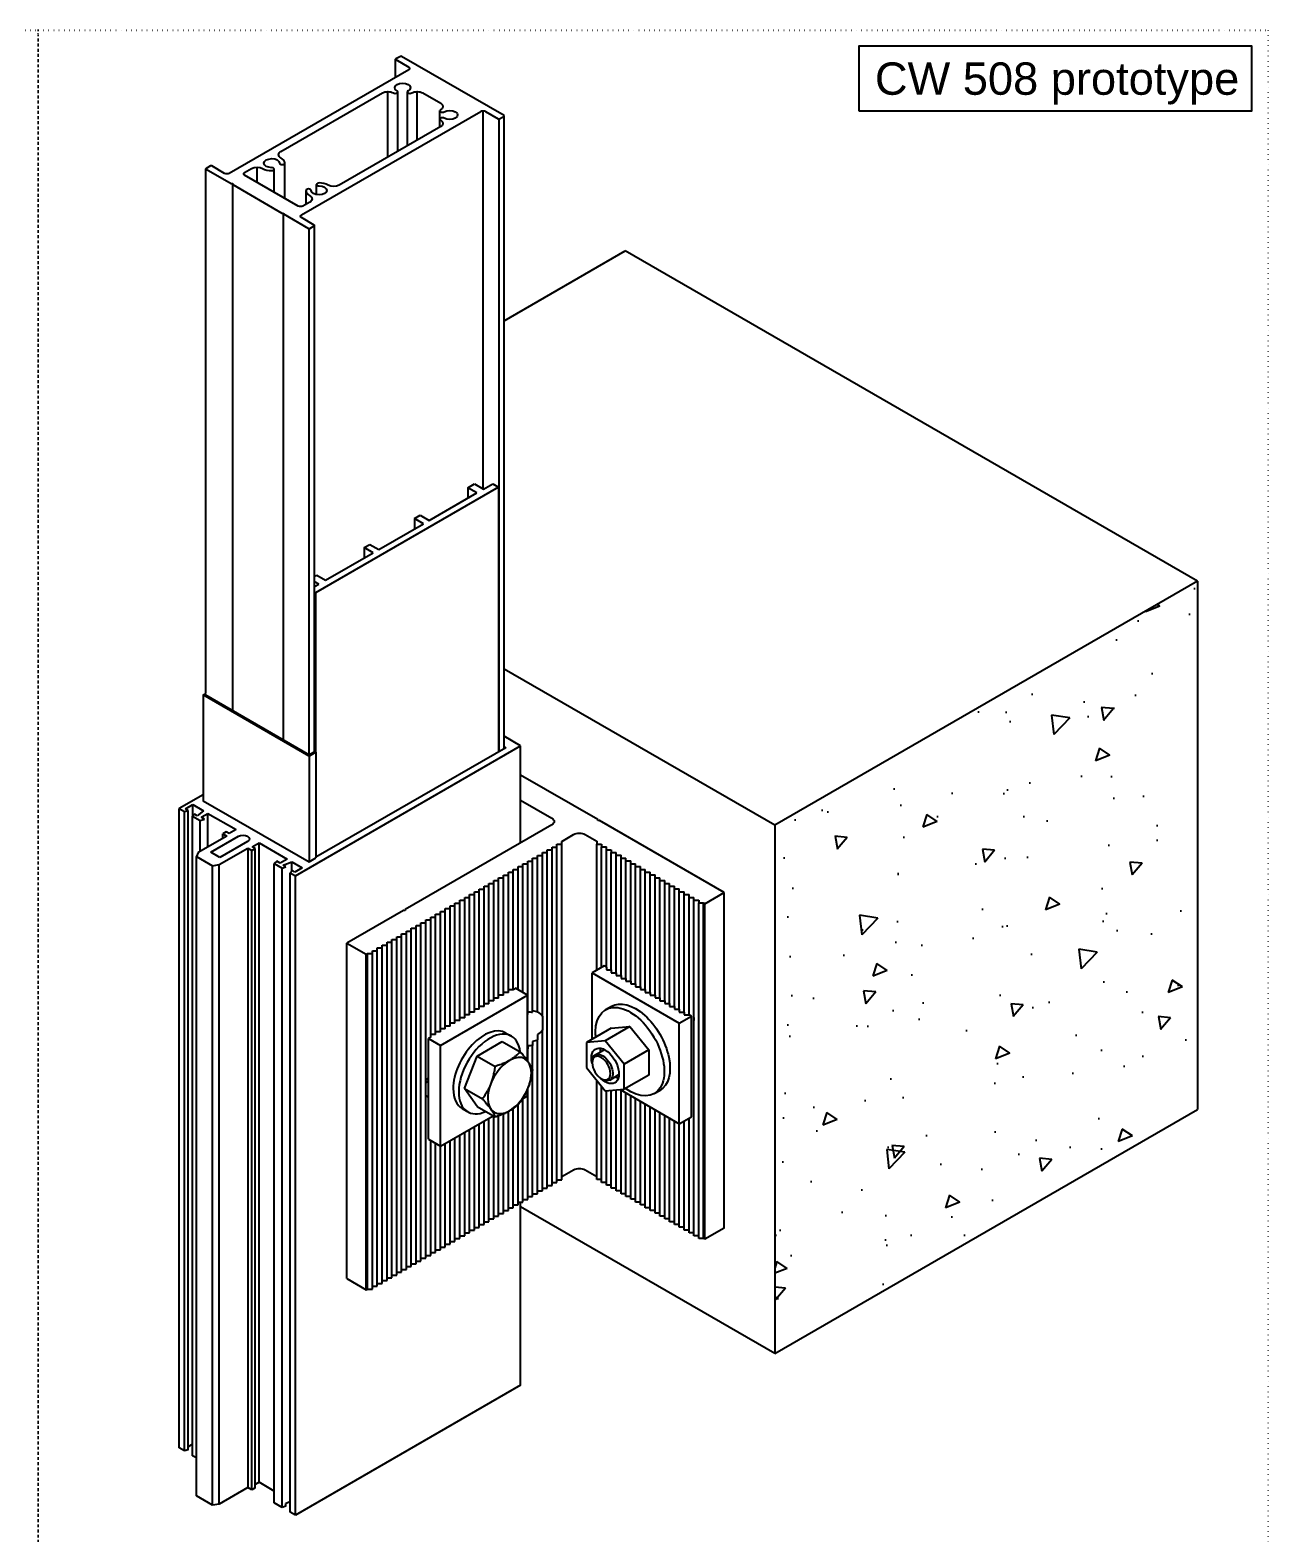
# Model space of a CAD drawing. Header units: millimetres. Extents: x -17234 to -8874, y -2869 to 1211.
# Drawn here: x -15336.8 to -14956.8, y -783.7 to -319.2 of the extents above; entities that cross this region are included whole.
import ezdxf
from ezdxf.enums import TextEntityAlignment as Align

# ---------------------------------------------------------------- set-up
doc = ezdxf.new("R2010")
doc.units = ezdxf.units.MM
doc.linetypes.add('ACAD_ISO07W100', pattern=[3, 0, -3])
doc.layers.get('Defpoints').update_dxf_attribs({"linetype": 'ACAD_ISO07W100', "true_color": 0x105689})
doc.layers.add('Profile View', color=9, linetype='Continuous')
doc.layers.add('Text', color=2, linetype='Continuous')
doc.styles.get("Standard").update_dxf_attribs({"font": 'arial.ttf'})

msp = doc.modelspace()

# ---------------------------------------------------------------- hatches: boundary and pattern name
at = {"layer": 'Profile View', "ltscale": 0.5}
h = msp.add_hatch(dxfattribs=at)
h.set_pattern_fill('AR-CONC', color=256, scale=0.25, angle=180)
h.set_pattern_definition([(230, (760, 18.747), (-45.54617, 3.98477), [4.7625, -52.3875]), (175, (760, 18.747), (8.81086, -47.76421), [3.81, -41.91015]), (280.45144, (756.204, 19.08), (-36.73531, -43.77944), [4.0475, -44.52256]), (226.1842, (760, 6.05), (-67.76976, 10.51058), [7.14375, -78.58125]), (276.63556, (754.35, 6.923), (-59.35103, -61.85653), [6.07126, -66.7839]), (171.18415, (760, 6.05), (-59.35103, -61.85653), [5.715, -62.86493]), (201, (753.65, 9.222), (-37.9036, 25.5663), [4.7625, -52.3875]), (146, (753.65, 9.222), (-15.45051, -46.04699), [3.81, -41.91]), (251.45144, (750.49, 11.353), (-53.3541, -20.48069), [4.0475, -44.52248]), (217.5, (760, 18.747), (-0.77215, -21.13876), [0, -41.402, 0, -42.545, 0, -42.06875]), (187.5, (760, 18.747), (-16.704916, -25.045144), [0, -24.257, 0, -40.4495, 0, -16.03375]), (147.5, (774.16, 18.747), (-33.897649, 1.432186), [0, -15.875, 0, -49.53, 0, -65.7225]), (137.5, (780.51, 18.747), (-37.032295, -6.35662), [0, -20.6375, 0, -32.893, 0, -46.6725])])
h.paths.add_polyline_path([(-14976.147, -489.563), (-15106.764, -564.974), (-15106.764, -728.273), (-14976.147, -652.862)])

# ---------------------------------------------------------------- linework, layer by layer
at = {"layer": 'Defpoints', "color": 1, "ltscale": 0.5}
for points in [[(-15714.331, -319.239), (-15334.331, -319.239), (-15334.331, -829.239), (-15714.331, -829.239), (-15714.331, -319.239)], [(-15334.331, -319.239), (-14954.331, -319.239), (-14954.331, -829.239), (-15334.331, -829.239), (-15334.331, -319.239)]]:
    msp.add_lwpolyline(points, dxfattribs=at)
at = {"layer": 'Profile View', "ltscale": 0.5, "extrusion": (1.11095e-16, 0.816497, 0.57735)}
for p, q in [((-15223.898, -333.847), (-15223.898, -328.283)), ((-15222.411, -327.364), (-15223.825, -328.181)), ((-15223.825, -328.385), (-15219.839, -330.686)), ((-15190.379, -345.654), (-15222.057, -327.364)), ((-15219.839, -331.503), (-15275.294, -363.52)), ((-15259.318, -356.77), (-15227.96, -338.67)), ((-15226.27, -358.479), (-15226.27, -338.264)), ((-15223.223, -356.72), (-15223.223, -338.343)), ((-15220.249, -355.003), (-15220.249, -338.343)), ((-15217.204, -353.244), (-15217.204, -338.263)), ((-15215.513, -338.668), (-15209.96, -341.876)), ((-15253.002, -376.39), (-15197.547, -344.373)), ((-15210.191, -346.783), (-15210.191, -344.15)), ((-15210.191, -349.195), (-15210.191, -346.783)), ((-15196.911, -344.205), (-15196.911, -460.967)), ((-15196.133, -344.373), (-15192.147, -346.674)), ((-15191.97, -346.717), (-15191.97, -542.235)), ((-15191.793, -346.674), (-15190.379, -345.858)), ((-15190.306, -409.083), (-15190.306, -345.756)), ((-15209.956, -349.059), (-15241.313, -367.165)), ((-15282.535, -524.263), (-15282.535, -362.137)), ((-15281.048, -361.218), (-15282.462, -362.035)), ((-15282.462, -362.239), (-15274.731, -366.703)), ((-15276.708, -363.52), (-15280.694, -361.218)), ((-15270.535, -363.246), (-15268.388, -362.006)), ((-15266.682, -366.287), (-15266.682, -361.598)), ((-15261.372, -369.353), (-15261.372, -362.224)), ((-15258.147, -371.215), (-15258.147, -360.362)), ((-15274.731, -366.703), (-15274.231, -366.703)), ((-15274.231, -366.703), (-15274.23, -366.991)), ((-15274.231, -529.585), (-15274.231, -366.703)), ((-15253.944, -373.641), (-15270.535, -364.062)), ((-15274.23, -366.991), (-15259.015, -375.776)), ((-15274.23, -529.585), (-15274.23, -366.991)), ((-15251.555, -373.078), (-15251.555, -368.809)), ((-15248.329, -370.117), (-15248.329, -366.947)), ((-15259.015, -375.776), (-15258.515, -375.776)), ((-15258.515, -375.776), (-15258.515, -376.065)), ((-15258.515, -538.659), (-15258.515, -375.776)), ((-15258.515, -376.065), (-15250.784, -380.528)), ((-15250.383, -372.402), (-15252.53, -373.641)), ((-15249.016, -379.508), (-15253.002, -377.206)), ((-15250.607, -543.225), (-15250.607, -380.571)), ((-15250.43, -380.528), (-15249.016, -379.712)), ((-15248.943, -542.264), (-15248.943, -379.61)), ((-15190.306, -409.083), (-15152.924, -387.5)), ((-14976.147, -489.563), (-15152.924, -387.5)), ((-15190.306, -541.274), (-15190.306, -409.083)), ((-15201.585, -460.718), (-15199.465, -459.493)), ((-15199.465, -459.493), (-15196.716, -461.08)), ((-15196.716, -461.08), (-15193.888, -459.447)), ((-15193.888, -459.447), (-15192.12, -460.468)), ((-15192.12, -460.468), (-15248.689, -493.127)), ((-15213.51, -470.776), (-15198.836, -462.305)), ((-15201.585, -460.718), (-15201.585, -463.892)), ((-15198.836, -462.305), (-15201.585, -460.718)), ((-15192.12, -460.468), (-15192.12, -542.321)), ((-15229.067, -479.757), (-15215.278, -471.796)), ((-15218.016, -470.216), (-15216.248, -469.195)), ((-15218.016, -470.216), (-15218.016, -473.377)), ((-15215.278, -471.796), (-15218.016, -470.216)), ((-15216.248, -469.195), (-15213.51, -470.776)), ((-15233.572, -479.197), (-15231.804, -478.177)), ((-15231.804, -478.177), (-15229.067, -479.757)), ((-15245.507, -489.249), (-15230.834, -480.778)), ((-15233.572, -479.197), (-15233.572, -482.359)), ((-15230.834, -480.778), (-15233.572, -479.197)), ((-15248.943, -488.058), (-15248.257, -487.661)), ((-15248.257, -487.661), (-15245.507, -489.249)), ((-15247.628, -490.474), (-15248.943, -489.715)), ((-15248.943, -491.233), (-15247.628, -490.474)), ((-14976.147, -489.563), (-15106.764, -564.974)), ((-15248.689, -493.127), (-15248.943, -492.981)), ((-15248.689, -493.127), (-15248.689, -542.291)), ((-15106.764, -564.974), (-15190.306, -516.741)), ((-15283.346, -524.731), (-15282.535, -524.263)), ((-15283.346, -524.731), (-15283.346, -555.554)), ((-15250.607, -543.633), (-15283.346, -524.731)), ((-15282.535, -524.671), (-15282.639, -524.731)), ((-15282.639, -524.731), (-15250.607, -543.225)), ((-15185.252, -540.397), (-15190.306, -537.48)), ((-15254.849, -580.579), (-15185.252, -540.397)), ((-15250.607, -543.225), (-15248.839, -542.204)), ((-15248.485, -542.408), (-15250.607, -543.633)), ((-15248.839, -542.204), (-15248.485, -542.408)), ((-15189.849, -541.01), (-15248.485, -574.864)), ((-15248.485, -542.408), (-15248.485, -575.068)), ((-15190.306, -540.746), (-15189.849, -541.01)), ((-15185.252, -570.404), (-15185.252, -540.397)), ((-15250.607, -543.633), (-15250.607, -576.293)), ((-15161.38, -563.243), (-15185.252, -549.461)), ((-15283.346, -555.554), (-15290.77, -559.84)), ((-15185.252, -557.238), (-15175.618, -562.8)), ((-15290.77, -757.434), (-15290.77, -559.84)), ((-15290.77, -559.84), (-15289.16, -560.77)), ((-15289.16, -560.77), (-15287.994, -560.382)), ((-15289.16, -758.364), (-15289.16, -560.77)), ((-15288.791, -559.922), (-15286.528, -558.616)), ((-15287.994, -560.382), (-15288.791, -559.922)), ((-15287.994, -757.056), (-15287.994, -560.382)), ((-15285.98, -561.544), (-15286.653, -562.217)), ((-15286.528, -562.092), (-15286.528, -558.616)), ((-15286.528, -558.616), (-15283.287, -560.487)), ((-15285.15, -562.024), (-15285.98, -561.544)), ((-15283.287, -560.487), (-15285.15, -562.024)), ((-15283.805, -562.433), (-15281.861, -561.31)), ((-15281.861, -571.694), (-15281.861, -561.31)), ((-15281.861, -561.31), (-15273.163, -566.331)), ((-15286.653, -562.217), (-15284.316, -563.567)), ((-15286.653, -756.282), (-15286.653, -562.217)), ((-15284.316, -563.567), (-15282.972, -563.118)), ((-15284.316, -573.111), (-15284.316, -563.567)), ((-15282.972, -563.118), (-15283.805, -562.637)), ((-15273.163, -566.331), (-15275.285, -567.556)), ((-15175.618, -564.841), (-15220.96, -591.02)), ((-15161.38, -563.532), (-15161.38, -563.243)), ((-15160.88, -563.532), (-15161.38, -563.532)), ((-15122.32, -585.795), (-15160.88, -563.532)), ((-15106.764, -564.974), (-15106.764, -728.273)), ((-15276.05, -568.339), (-15284.843, -573.415)), ((-15281.003, -573.307), (-15272.448, -568.365)), ((-15269.612, -569.999), (-15278.175, -574.94)), ((-15276.239, -567.005), (-15277.3, -567.617)), ((-15277.3, -569.06), (-15277.3, -567.617)), ((-15277.3, -567.617), (-15276.05, -568.339)), ((-15275.285, -567.556), (-15276.239, -567.005)), ((-15268.214, -571.639), (-15266.092, -570.414)), ((-15266.092, -768.008), (-15266.092, -570.414)), ((-15266.092, -570.414), (-15257.395, -575.435)), ((-15174.044, -571.71), (-15174.044, -570.844)), ((-15174.044, -570.844), (-15172.544, -570.844)), ((-15172.544, -569.978), (-15168.883, -567.864)), ((-15172.544, -570.844), (-15172.544, -569.978)), ((-15172.544, -674.539), (-15172.544, -570.844)), ((-15165.347, -567.864), (-15161.733, -569.951)), ((-15161.733, -569.951), (-15161.733, -570.817)), ((-15161.733, -570.817), (-15160.233, -570.817)), ((-15161.733, -609.742), (-15161.733, -570.817)), ((-15160.233, -570.817), (-15160.233, -571.683)), ((-15284.843, -573.415), (-15285.416, -574.649)), ((-15285.416, -574.649), (-15280.498, -577.488)), ((-15285.416, -760.526), (-15285.416, -574.649)), ((-15278.175, -574.94), (-15281.003, -573.307)), ((-15278.362, -577.157), (-15269.57, -572.081)), ((-15269.57, -572.081), (-15268.32, -572.802)), ((-15269.57, -572.081), (-15269.57, -769.675)), ((-15268.32, -572.802), (-15267.259, -572.19)), ((-15268.32, -770.396), (-15268.32, -572.802)), ((-15267.259, -572.19), (-15268.214, -571.639)), ((-15267.259, -768.681), (-15267.259, -572.19)), ((-15257.395, -575.435), (-15259.516, -576.66)), ((-15181.544, -576.04), (-15181.544, -575.174)), ((-15181.544, -575.174), (-15180.044, -575.174)), ((-15180.044, -575.174), (-15180.044, -574.308)), ((-15180.044, -574.308), (-15178.544, -574.308)), ((-15180.044, -622.71), (-15180.044, -575.174)), ((-15178.544, -574.308), (-15178.544, -573.442)), ((-15178.544, -573.442), (-15177.044, -573.442)), ((-15178.544, -623.949), (-15178.544, -574.308)), ((-15177.044, -573.442), (-15177.044, -572.576)), ((-15177.044, -572.576), (-15175.544, -572.576)), ((-15177.044, -677.137), (-15177.044, -573.442)), ((-15175.544, -572.576), (-15175.544, -571.71)), ((-15175.544, -571.71), (-15174.044, -571.71)), ((-15175.544, -676.271), (-15175.544, -572.576)), ((-15174.044, -675.405), (-15174.044, -571.71)), ((-15160.233, -571.683), (-15158.733, -571.683)), ((-15160.233, -608.876), (-15160.233, -571.683)), ((-15158.733, -608.842), (-15158.733, -571.683)), ((-15158.733, -572.549), (-15157.233, -572.549)), ((-15157.233, -572.549), (-15157.233, -573.415)), ((-15157.233, -609.708), (-15157.233, -573.415)), ((-15157.233, -573.415), (-15155.733, -573.415)), ((-15155.733, -610.574), (-15155.733, -573.415)), ((-15155.733, -574.281), (-15154.233, -574.281)), ((-15154.233, -611.44), (-15154.233, -574.281)), ((-15154.233, -575.147), (-15152.733, -575.147)), ((-15152.733, -612.306), (-15152.733, -575.147)), ((-15280.498, -577.488), (-15278.362, -577.157)), ((-15280.498, -775.082), (-15280.498, -577.488)), ((-15278.362, -774.751), (-15278.362, -577.157)), ((-15260.598, -576.036), (-15261.374, -576.812)), ((-15261.374, -576.812), (-15258.967, -578.202)), ((-15261.374, -770.732), (-15261.374, -576.812)), ((-15259.516, -576.66), (-15260.598, -576.036)), ((-15258.967, -578.202), (-15257.801, -577.814)), ((-15258.967, -775.796), (-15258.967, -578.202)), ((-15258.631, -577.335), (-15255.969, -576.259)), ((-15257.801, -577.814), (-15258.631, -577.335)), ((-15255.787, -578.977), (-15256.46, -579.65)), ((-15256.46, -579.65), (-15254.849, -580.579)), ((-15256.46, -774.051), (-15256.46, -579.65)), ((-15255.969, -579.159), (-15255.969, -576.259)), ((-15255.969, -576.259), (-15252.728, -578.13)), ((-15254.991, -579.436), (-15255.787, -578.977)), ((-15252.728, -578.13), (-15254.991, -579.436)), ((-15190.544, -581.236), (-15190.544, -580.37)), ((-15190.544, -580.37), (-15189.044, -580.37)), ((-15189.044, -580.37), (-15189.044, -579.504)), ((-15189.044, -579.504), (-15187.544, -579.504)), ((-15189.044, -616.663), (-15189.044, -580.37)), ((-15187.544, -579.504), (-15187.544, -578.638)), ((-15187.544, -578.638), (-15186.044, -578.638)), ((-15187.544, -615.797), (-15187.544, -579.504)), ((-15186.044, -578.638), (-15186.044, -577.772)), ((-15186.044, -577.772), (-15184.544, -577.772)), ((-15186.044, -615.832), (-15186.044, -578.638)), ((-15184.544, -577.772), (-15184.544, -576.906)), ((-15184.544, -576.906), (-15183.044, -576.906)), ((-15184.544, -616.698), (-15184.544, -577.772)), ((-15183.044, -576.906), (-15183.044, -576.04)), ((-15183.044, -576.04), (-15181.544, -576.04)), ((-15183.044, -623.446), (-15183.044, -576.906)), ((-15181.544, -622.758), (-15181.544, -576.04)), ((-15152.733, -576.013), (-15151.233, -576.013)), ((-15151.233, -613.172), (-15151.233, -576.013)), ((-15151.233, -576.879), (-15149.733, -576.879)), ((-15149.733, -614.038), (-15149.733, -576.879)), ((-15149.733, -577.745), (-15148.233, -577.745)), ((-15148.233, -614.904), (-15148.233, -577.745)), ((-15148.233, -578.611), (-15146.733, -578.611)), ((-15146.733, -615.77), (-15146.733, -578.611)), ((-15146.733, -579.477), (-15145.233, -579.477)), ((-15145.233, -616.636), (-15145.233, -579.477)), ((-15145.233, -580.343), (-15143.733, -580.343)), ((-15143.733, -617.502), (-15143.733, -580.343)), ((-15254.849, -778.173), (-15254.849, -580.579)), ((-15198.044, -585.566), (-15198.044, -584.7)), ((-15198.044, -584.7), (-15196.544, -584.7)), ((-15196.544, -584.7), (-15196.544, -583.834)), ((-15196.544, -583.834), (-15195.044, -583.834)), ((-15196.544, -620.994), (-15196.544, -584.7)), ((-15195.044, -583.834), (-15195.044, -582.968)), ((-15195.044, -582.968), (-15193.544, -582.968)), ((-15195.044, -620.128), (-15195.044, -583.834)), ((-15193.544, -582.968), (-15193.544, -582.102)), ((-15193.544, -582.102), (-15192.044, -582.102)), ((-15193.544, -619.261), (-15193.544, -582.968)), ((-15192.044, -582.102), (-15192.044, -581.236)), ((-15192.044, -581.236), (-15190.544, -581.236)), ((-15192.044, -618.395), (-15192.044, -582.102)), ((-15190.544, -617.529), (-15190.544, -581.236)), ((-15143.733, -581.209), (-15142.233, -581.209)), ((-15142.233, -618.368), (-15142.233, -581.209)), ((-15142.233, -582.075), (-15140.733, -582.075)), ((-15140.733, -619.234), (-15140.733, -582.075)), ((-15140.733, -582.941), (-15139.233, -582.941)), ((-15139.233, -620.1), (-15139.233, -582.941)), ((-15139.233, -583.807), (-15137.733, -583.807)), ((-15137.733, -620.966), (-15137.733, -583.807)), ((-15137.733, -584.673), (-15136.233, -584.673)), ((-15136.233, -621.833), (-15136.233, -584.673)), ((-15205.544, -589.896), (-15205.544, -589.03)), ((-15205.544, -589.03), (-15204.044, -589.03)), ((-15204.044, -589.03), (-15204.044, -588.164)), ((-15204.044, -588.164), (-15202.544, -588.164)), ((-15204.044, -625.324), (-15204.044, -589.03)), ((-15202.544, -588.164), (-15202.544, -587.298)), ((-15202.544, -587.298), (-15201.044, -587.298)), ((-15202.544, -624.458), (-15202.544, -588.164)), ((-15201.044, -587.298), (-15201.044, -586.432)), ((-15201.044, -586.432), (-15199.544, -586.432)), ((-15201.044, -623.592), (-15201.044, -587.298)), ((-15199.544, -586.432), (-15199.544, -585.566)), ((-15199.544, -585.566), (-15198.044, -585.566)), ((-15199.544, -622.726), (-15199.544, -586.432)), ((-15198.044, -621.86), (-15198.044, -585.566)), ((-15136.233, -585.539), (-15134.733, -585.539)), ((-15134.733, -622.699), (-15134.733, -585.539)), ((-15134.733, -586.405), (-15133.233, -586.405)), ((-15133.233, -623.565), (-15133.233, -586.405)), ((-15133.233, -587.271), (-15131.733, -587.271)), ((-15131.733, -691.832), (-15131.733, -587.271)), ((-15131.733, -588.137), (-15130.233, -588.137)), ((-15130.233, -588.137), (-15130.233, -589.003)), ((-15130.233, -589.003), (-15128.733, -589.003)), ((-15130.233, -692.698), (-15130.233, -589.003)), ((-15128.733, -589.003), (-15128.305, -589.25)), ((-15128.733, -692.698), (-15128.733, -589.003)), ((-15128.305, -589.25), (-15122.32, -585.795)), ((-15128.305, -692.945), (-15128.305, -589.25)), ((-15122.32, -689.49), (-15122.32, -585.795)), ((-15221.46, -591.308), (-15238.957, -601.41)), ((-15220.96, -591.308), (-15221.46, -591.308)), ((-15220.96, -591.02), (-15220.96, -591.308)), ((-15214.544, -595.093), (-15214.544, -594.227)), ((-15214.544, -594.227), (-15213.044, -594.227)), ((-15213.044, -594.227), (-15213.044, -593.36)), ((-15213.044, -593.36), (-15211.544, -593.36)), ((-15213.044, -630.52), (-15213.044, -594.227)), ((-15211.544, -593.36), (-15211.544, -592.494)), ((-15211.544, -592.494), (-15210.044, -592.494)), ((-15211.544, -629.654), (-15211.544, -593.36)), ((-15210.044, -592.494), (-15210.044, -591.628)), ((-15210.044, -591.628), (-15208.544, -591.628)), ((-15210.044, -628.788), (-15210.044, -592.494)), ((-15208.544, -591.628), (-15208.544, -590.762)), ((-15208.544, -590.762), (-15207.044, -590.762)), ((-15208.544, -627.922), (-15208.544, -591.628)), ((-15207.044, -590.762), (-15207.044, -589.896)), ((-15207.044, -589.896), (-15205.544, -589.896)), ((-15207.044, -627.056), (-15207.044, -590.762)), ((-15205.544, -626.19), (-15205.544, -589.896)), ((-15222.044, -599.423), (-15222.044, -598.557)), ((-15222.044, -598.557), (-15220.544, -598.557)), ((-15220.544, -598.557), (-15220.544, -597.691)), ((-15220.544, -597.691), (-15219.044, -597.691)), ((-15220.544, -702.252), (-15220.544, -598.557)), ((-15219.044, -597.691), (-15219.044, -596.825)), ((-15219.044, -596.825), (-15217.544, -596.825)), ((-15219.044, -701.386), (-15219.044, -597.691)), ((-15217.544, -596.825), (-15217.544, -595.959)), ((-15217.544, -595.959), (-15216.044, -595.959)), ((-15217.544, -700.52), (-15217.544, -596.825)), ((-15216.044, -595.959), (-15216.044, -595.093)), ((-15216.044, -595.093), (-15214.544, -595.093)), ((-15216.044, -699.654), (-15216.044, -595.959)), ((-15214.544, -698.788), (-15214.544, -595.093)), ((-15238.957, -601.41), (-15232.972, -604.866)), ((-15238.957, -705.105), (-15238.957, -601.41)), ((-15231.044, -604.619), (-15231.044, -603.753)), ((-15231.044, -603.753), (-15229.544, -603.753)), ((-15229.544, -603.753), (-15229.544, -602.887)), ((-15229.544, -602.887), (-15228.044, -602.887)), ((-15229.544, -707.448), (-15229.544, -603.753)), ((-15228.044, -602.887), (-15228.044, -602.021)), ((-15228.044, -602.021), (-15226.544, -602.021)), ((-15228.044, -706.582), (-15228.044, -602.887)), ((-15226.544, -602.021), (-15226.544, -601.155)), ((-15226.544, -601.155), (-15225.044, -601.155)), ((-15226.544, -705.716), (-15226.544, -602.021)), ((-15225.044, -601.155), (-15225.044, -600.289)), ((-15225.044, -600.289), (-15223.544, -600.289)), ((-15225.044, -704.85), (-15225.044, -601.155)), ((-15223.544, -600.289), (-15223.544, -599.423)), ((-15223.544, -599.423), (-15222.044, -599.423)), ((-15223.544, -703.984), (-15223.544, -600.289)), ((-15222.044, -703.118), (-15222.044, -599.423)), ((-15232.972, -604.866), (-15232.544, -604.619)), ((-15232.972, -708.561), (-15232.972, -604.866)), ((-15232.544, -604.619), (-15231.044, -604.619)), ((-15232.544, -708.314), (-15232.544, -604.619)), ((-15231.044, -708.314), (-15231.044, -604.619)), ((-15159.453, -608.426), (-15163.193, -610.586)), ((-15158.733, -608.842), (-15159.453, -608.426)), ((-15163.193, -610.586), (-15136.253, -626.14)), ((-15163.193, -631.098), (-15163.193, -610.586)), ((-15158.733, -608.842), (-15158.733, -609.708)), ((-15158.733, -609.708), (-15157.233, -609.708)), ((-15157.233, -609.708), (-15157.233, -610.574)), ((-15157.233, -610.574), (-15155.733, -610.574)), ((-15155.733, -610.574), (-15155.733, -611.44)), ((-15155.733, -611.44), (-15154.233, -611.44)), ((-15154.233, -611.44), (-15154.233, -612.306)), ((-15154.233, -612.306), (-15152.733, -612.306)), ((-15152.733, -612.306), (-15152.733, -613.172)), ((-15210.025, -633.095), (-15183.084, -617.541)), ((-15190.544, -617.529), (-15192.044, -617.529)), ((-15189.044, -616.663), (-15190.544, -616.663)), ((-15187.544, -615.797), (-15189.044, -615.797)), ((-15186.824, -615.381), (-15187.544, -615.797)), ((-15183.084, -617.541), (-15186.824, -615.381)), ((-15183.084, -637.825), (-15183.084, -617.541)), ((-15152.733, -613.172), (-15151.233, -613.172)), ((-15151.233, -613.172), (-15151.233, -614.038)), ((-15151.233, -614.038), (-15149.733, -614.038)), ((-15149.733, -614.038), (-15149.733, -614.904)), ((-15149.733, -614.904), (-15148.233, -614.904)), ((-15148.233, -614.904), (-15148.233, -615.77)), ((-15148.233, -615.77), (-15146.733, -615.77)), ((-15146.733, -615.77), (-15146.733, -616.636)), ((-15146.733, -616.636), (-15145.233, -616.636)), ((-15145.233, -616.636), (-15145.233, -617.502)), ((-15145.233, -617.502), (-15143.733, -617.502)), ((-15143.733, -617.502), (-15143.733, -618.368)), ((-15198.044, -621.86), (-15199.544, -621.86)), ((-15196.544, -620.994), (-15198.044, -620.994)), ((-15195.044, -620.128), (-15196.544, -620.128)), ((-15193.544, -619.261), (-15195.044, -619.261)), ((-15192.044, -618.395), (-15193.544, -618.395)), ((-15158.991, -621.947), (-15157.223, -620.927)), ((-15143.733, -618.368), (-15142.233, -618.368)), ((-15142.233, -618.368), (-15142.233, -619.234)), ((-15142.233, -619.234), (-15140.733, -619.234)), ((-15140.733, -619.234), (-15140.733, -620.1)), ((-15140.733, -620.1), (-15139.233, -620.1)), ((-15139.233, -620.1), (-15139.233, -620.966)), ((-15139.233, -620.966), (-15137.733, -620.966)), ((-15137.733, -620.966), (-15137.733, -621.833)), ((-15137.733, -621.833), (-15136.233, -621.833)), ((-15136.233, -621.833), (-15136.233, -622.699)), ((-15205.544, -626.19), (-15207.044, -626.19)), ((-15204.044, -625.324), (-15205.544, -625.324)), ((-15202.544, -624.458), (-15204.044, -624.458)), ((-15201.044, -623.592), (-15202.544, -623.592)), ((-15199.544, -622.726), (-15201.044, -622.726)), ((-15183.084, -623.446), (-15183.044, -623.446)), ((-15178.544, -623.949), (-15178.544, -628.362)), ((-15136.253, -626.14), (-15132.512, -623.98)), ((-15136.253, -657.248), (-15136.253, -626.14)), ((-15136.233, -622.699), (-15134.733, -622.699)), ((-15134.733, -622.699), (-15134.733, -623.565)), ((-15134.733, -623.565), (-15133.233, -623.565)), ((-15132.512, -623.98), (-15133.233, -623.565)), ((-15132.512, -655.089), (-15132.512, -623.98)), ((-15131.733, -624.431), (-15131.733, -625.297)), ((-15213.044, -630.52), (-15213.765, -630.936)), ((-15213.765, -630.936), (-15210.025, -633.095)), ((-15213.765, -662.044), (-15213.765, -630.936)), ((-15211.544, -629.654), (-15213.044, -629.654)), ((-15210.044, -628.788), (-15211.544, -628.788)), ((-15208.544, -627.922), (-15210.044, -627.922)), ((-15207.044, -627.056), (-15208.544, -627.056)), ((-15189.811, -629.192), (-15188.104, -630.177)), ((-15180.044, -629.688), (-15180.044, -631.333)), ((-15180.044, -678.869), (-15180.044, -631.333)), ((-15178.544, -678.003), (-15178.544, -628.362)), ((-15157.308, -627.7), (-15164.945, -632.11)), ((-15159.127, -631.59), (-15164.945, -632.11)), ((-15151.491, -627.181), (-15159.127, -631.59)), ((-15153.31, -638.827), (-15159.127, -631.59)), ((-15157.308, -627.7), (-15151.491, -627.181)), ((-15151.491, -627.181), (-15145.673, -634.418)), ((-15210.025, -664.204), (-15210.025, -633.095)), ((-15198.738, -636.324), (-15190.958, -631.833)), ((-15190.958, -631.833), (-15185.387, -635.049)), ((-15183.044, -634.061), (-15183.084, -634.061)), ((-15183.044, -633.171), (-15183.044, -633.691)), ((-15183.044, -633.691), (-15183.044, -634.061)), ((-15183.044, -637.879), (-15183.044, -634.061)), ((-15181.544, -631.838), (-15181.544, -633.017)), ((-15181.544, -640.465), (-15181.544, -633.017)), ((-15164.945, -632.11), (-15164.945, -639.866)), ((-15162.226, -635.939), (-15159.673, -634.466)), ((-15145.673, -634.418), (-15153.31, -638.827)), ((-15145.673, -634.418), (-15145.673, -642.175)), ((-15202.627, -646.349), (-15198.738, -636.324)), ((-15198.738, -636.324), (-15193.166, -639.54)), ((-15181.544, -679.735), (-15181.544, -640.895)), ((-15164.945, -639.866), (-15159.127, -647.103)), ((-15163.158, -638.408), (-15163.158, -637.999)), ((-15153.31, -646.584), (-15153.31, -638.827)), ((-15214.544, -644.47), (-15213.765, -644.02)), ((-15161.733, -674.512), (-15161.733, -643.862)), ((-15160.33, -643.307), (-15159.976, -643.511)), ((-15157.726, -643.734), (-15155.173, -642.26)), ((-15145.673, -642.175), (-15153.31, -646.584)), ((-15198.738, -651.882), (-15202.627, -646.349)), ((-15202.627, -646.349), (-15197.056, -649.565)), ((-15184.701, -649.583), (-15183.084, -648.649)), ((-15184.544, -681.467), (-15184.544, -649.493)), ((-15183.084, -648.649), (-15183.084, -646.54)), ((-15183.044, -680.601), (-15183.044, -646.446)), ((-15160.233, -675.378), (-15160.233, -645.728)), ((-15159.127, -647.103), (-15153.31, -646.584)), ((-15158.733, -676.244), (-15158.733, -647.068)), ((-15157.233, -677.11), (-15157.233, -646.934)), ((-15155.733, -677.976), (-15155.733, -646.8)), ((-15154.535, -646.693), (-15136.253, -657.248)), ((-15154.233, -678.842), (-15154.233, -646.867)), ((-15152.733, -679.708), (-15152.733, -647.733)), ((-15151.233, -680.574), (-15151.233, -648.599)), ((-15149.733, -681.44), (-15149.733, -649.465)), ((-15143.991, -647.928), (-15142.223, -646.907)), ((-15210.025, -664.204), (-15193.71, -654.785)), ((-15203.298, -652.553), (-15201.592, -653.538)), ((-15198.738, -651.882), (-15193.166, -655.099)), ((-15192.044, -685.797), (-15192.044, -654.72)), ((-15190.544, -684.931), (-15190.544, -654.132)), ((-15189.044, -684.065), (-15189.044, -653.407)), ((-15187.544, -683.199), (-15187.544, -652.478)), ((-15186.044, -682.333), (-15186.044, -651.257)), ((-15148.233, -682.306), (-15148.233, -650.332)), ((-15146.733, -683.172), (-15146.733, -651.198)), ((-15145.233, -684.038), (-15145.233, -652.064)), ((-15143.733, -684.904), (-15143.733, -652.93)), ((-15142.233, -685.77), (-15142.233, -653.796)), ((-15140.733, -686.636), (-15140.733, -654.662)), ((-15106.764, -728.273), (-14976.147, -652.862)), ((-15201.044, -690.993), (-15201.044, -659.019)), ((-15199.544, -690.127), (-15199.544, -658.153)), ((-15198.044, -689.261), (-15198.044, -657.287)), ((-15196.544, -688.395), (-15196.544, -656.421)), ((-15195.044, -687.529), (-15195.044, -655.555)), ((-15193.544, -686.663), (-15193.544, -654.88)), ((-15139.233, -687.502), (-15139.233, -655.528)), ((-15137.733, -688.368), (-15137.733, -656.394)), ((-15136.253, -657.248), (-15132.512, -655.089)), ((-15136.233, -689.234), (-15136.233, -657.237)), ((-15134.733, -690.1), (-15134.733, -656.371)), ((-15133.233, -690.966), (-15133.233, -655.505)), ((-15213.765, -662.044), (-15210.025, -664.204)), ((-15213.044, -697.922), (-15213.044, -662.46)), ((-15211.544, -697.056), (-15211.544, -663.326)), ((-15208.544, -695.324), (-15208.544, -663.349)), ((-15207.044, -694.457), (-15207.044, -662.483)), ((-15205.544, -693.591), (-15205.544, -661.617)), ((-15204.044, -692.725), (-15204.044, -660.751)), ((-15202.544, -691.859), (-15202.544, -659.885)), ((-15210.044, -696.19), (-15210.044, -664.192)), ((-15168.883, -671.559), (-15172.544, -673.673)), ((-15161.733, -673.646), (-15165.347, -671.559)), ((-15180.044, -678.003), (-15178.544, -678.003)), ((-15178.544, -677.137), (-15177.044, -677.137)), ((-15177.044, -676.271), (-15175.544, -676.271)), ((-15175.544, -675.405), (-15174.044, -675.405)), ((-15174.044, -674.539), (-15172.544, -674.539)), ((-15160.233, -674.512), (-15161.733, -674.512)), ((-15158.733, -675.378), (-15160.233, -675.378)), ((-15157.233, -676.244), (-15158.733, -676.244)), ((-15155.733, -677.11), (-15157.233, -677.11)), ((-15154.233, -677.976), (-15155.733, -677.976)), ((-15187.544, -682.333), (-15186.044, -682.333)), ((-15186.044, -681.467), (-15184.544, -681.467)), ((-15185.252, -682.958), (-15185.252, -681.467)), ((-15184.544, -680.601), (-15183.044, -680.601)), ((-15183.044, -679.735), (-15181.544, -679.735)), ((-15181.544, -678.869), (-15180.044, -678.869)), ((-15152.733, -678.842), (-15154.233, -678.842)), ((-15151.233, -679.708), (-15152.733, -679.708)), ((-15149.733, -680.574), (-15151.233, -680.574)), ((-15148.233, -681.44), (-15149.733, -681.44)), ((-15146.733, -682.306), (-15148.233, -682.306)), ((-15195.044, -686.663), (-15193.544, -686.663)), ((-15193.544, -685.797), (-15192.044, -685.797)), ((-15192.044, -684.931), (-15190.544, -684.931)), ((-15190.544, -684.065), (-15189.044, -684.065)), ((-15189.044, -683.199), (-15187.544, -683.199)), ((-15106.764, -728.273), (-15185.252, -682.958)), ((-15185.252, -737.991), (-15185.252, -682.958)), ((-15145.233, -683.172), (-15146.733, -683.172)), ((-15143.733, -684.038), (-15145.233, -684.038)), ((-15142.233, -684.904), (-15143.733, -684.904)), ((-15140.733, -685.77), (-15142.233, -685.77)), ((-15139.233, -686.636), (-15140.733, -686.636)), ((-15204.044, -691.859), (-15202.544, -691.859)), ((-15202.544, -690.993), (-15201.044, -690.993)), ((-15201.044, -690.127), (-15199.544, -690.127)), ((-15199.544, -689.261), (-15198.044, -689.261)), ((-15198.044, -688.395), (-15196.544, -688.395)), ((-15196.544, -687.529), (-15195.044, -687.529)), ((-15137.733, -687.502), (-15139.233, -687.502)), ((-15136.233, -688.368), (-15137.733, -688.368)), ((-15134.733, -689.234), (-15136.233, -689.234)), ((-15133.233, -690.1), (-15134.733, -690.1)), ((-15131.733, -690.966), (-15133.233, -690.966)), ((-15130.233, -691.832), (-15131.733, -691.832)), ((-15122.32, -689.49), (-15128.305, -692.945)), ((-15211.544, -696.19), (-15210.044, -696.19)), ((-15210.044, -695.324), (-15208.544, -695.324)), ((-15208.544, -694.457), (-15207.044, -694.457)), ((-15207.044, -693.591), (-15205.544, -693.591)), ((-15205.544, -692.725), (-15204.044, -692.725)), ((-15128.733, -692.698), (-15130.233, -692.698)), ((-15128.305, -692.945), (-15128.733, -692.698)), ((-15219.044, -700.52), (-15217.544, -700.52)), ((-15217.544, -699.654), (-15216.044, -699.654)), ((-15216.044, -698.788), (-15214.544, -698.788)), ((-15214.544, -697.922), (-15213.044, -697.922)), ((-15213.044, -697.056), (-15211.544, -697.056)), ((-15238.957, -705.105), (-15232.972, -708.561)), ((-15228.044, -705.716), (-15226.544, -705.716)), ((-15226.544, -704.85), (-15225.044, -704.85)), ((-15225.044, -703.984), (-15223.544, -703.984)), ((-15223.544, -703.118), (-15222.044, -703.118)), ((-15222.044, -702.252), (-15220.544, -702.252)), ((-15220.544, -701.386), (-15219.044, -701.386)), ((-15232.972, -708.561), (-15232.544, -708.314)), ((-15232.544, -708.314), (-15231.044, -708.314)), ((-15231.044, -707.448), (-15229.544, -707.448)), ((-15229.544, -706.582), (-15228.044, -706.582)), ((-15286.653, -756.282), (-15287.994, -757.056)), ((-15286.653, -759.811), (-15286.653, -756.282)), ((-15289.16, -758.364), (-15290.77, -757.434)), ((-15287.994, -757.975), (-15289.16, -758.364)), ((-15287.994, -757.975), (-15287.994, -757.056)), ((-15285.416, -760.526), (-15286.653, -759.811)), ((-15285.416, -772.243), (-15285.416, -760.526)), ((-15269.57, -769.675), (-15278.362, -774.751)), ((-15268.32, -770.396), (-15269.57, -769.675)), ((-15267.259, -769.784), (-15268.32, -770.396)), ((-15266.092, -768.008), (-15267.259, -768.681)), ((-15267.259, -769.784), (-15267.259, -768.681)), ((-15261.374, -770.732), (-15266.092, -768.008)), ((-15261.374, -774.406), (-15261.374, -770.732)), ((-15280.498, -775.082), (-15285.416, -772.243)), ((-15278.362, -774.751), (-15280.498, -775.082)), ((-15258.967, -775.796), (-15261.374, -774.406)), ((-15257.801, -775.408), (-15258.967, -775.796)), ((-15256.46, -774.051), (-15257.801, -774.593)), ((-15257.801, -775.408), (-15257.801, -774.593)), ((-15256.46, -777.243), (-15256.46, -774.051)), ((-15254.849, -778.173), (-15256.46, -777.243))]:
    msp.add_line(p, q, dxfattribs=at)
at = {"layer": 'Profile View', "ltscale": 0.5}
for points in [[(-14976.147, -489.563), (-14976.147, -652.862)], [(-15283.346, -555.554), (-15283.346, -557.391), (-15250.607, -576.293), (-15248.485, -575.068)], [(-15185.252, -737.991), (-15254.849, -778.173)]]:
    msp.add_lwpolyline(points, dxfattribs=at)
for centre, major_axis, start_param, end_param in [((-15223.648, -328.283), (-0.25, 0), -0.7853982, 0.7853982), ((-15222.234, -327.466), (-0.25, 0), -2.3561945, -0.7853982), ((-15224.016, -338.343), (0.794, 0), -2.357634, 0.7796196), ((-15219.455, -338.343), (-0.794, 0), -0.7796196, 2.3563298), ((-15209.397, -344.15), (-0.794, 0), -0.7868395, 2.3504159), ((-15209.397, -346.783), (-0.794, 0), -2.3504156, 0.7882713), ((-15191.97, -346.572), (0.25, 0), -2.3561945, -0.7853982), ((-15190.556, -345.756), (0.25, 0), -0.7853982, 0.7853982), ((-15282.285, -362.137), (-0.25, 0), -0.7853982, 0.7853982), ((-15280.871, -361.32), (-0.25, 0), -2.3561945, -0.7853982), ((-15262.147, -360.373), (4.001, 0), -2.3561945, -1.5765749), ((-15262.166, -362.224), (0.794, 0), -1.5765749, 1.5650178), ((-15258.94, -360.362), (-0.794, 0), 0.0057786, 3.1473712), ((-15262.147, -360.373), (4, 0), 0.0057786, 0.7853982), ((-15247.536, -366.947), (-0.794, 0), -1.5765749, 1.5650178), ((-15247.554, -368.798), (-4, 0), -2.3561945, -1.5765749), ((-15250.761, -368.809), (0.794, 0), 0.0057786, 3.1473712), ((-15247.554, -368.798), (-4.001, 0), 0.0057786, 0.7853982), ((-15250.607, -380.426), (0.25, 0), -2.3561945, -0.7853982), ((-15249.193, -379.61), (0.25, 0), -0.7853982, 0.7853982), ((-15196.554, -640.872), (6.744, 11.68), 0, 2.3561945), ((-15194.848, -641.857), (6.744, 11.68), -0.6637536, 2.3561945), ((-15196.554, -640.872), (-6.744, -11.68), -0.7853982, 0), ((-15194.848, -641.857), (-6.744, -11.68), -0.7853982, 0.6634303), ((-15167.115, -672.58), (-2.5, 0), -2.3561945, -0.7853982)]:
    msp.add_ellipse(centre, major_axis=major_axis, ratio=0.5773503, start_param=start_param, end_param=end_param, dxfattribs=at)
at = {"layer": 'Profile View', "ltscale": 0.5, "extrusion": (-1.09872e-16, -1.11022e-16, -1)}
msp.add_ellipse((-15220.546, -331.095), major_axis=(1, 0), ratio=0.5773503, start_param=-0.7853982, end_param=0.7853982, dxfattribs=at)
at = {"layer": 'Profile View', "ltscale": 0.5, "extrusion": (-4.77526e-17, -2.22045e-16, -1)}
msp.add_ellipse((-15226.266, -339.644), major_axis=(2.39, 0), ratio=0.5773503, start_param=-2.358315, end_param=-0.7868306, dxfattribs=at)
at = {"layer": 'Profile View', "ltscale": 0.5, "extrusion": (-6.22294e-17, 1.11022e-16, -1)}
msp.add_ellipse((-15221.736, -337.042), major_axis=(-2.413, 0), ratio=0.5773503, start_param=-0.7796196, end_param=3.9212122, dxfattribs=at)
at = {"layer": 'Profile View', "ltscale": 0.5, "extrusion": (-2.1616e-16, 2.31916e-29, -1)}
msp.add_ellipse((-15217.204, -339.643), major_axis=(2.39, 0), ratio=0.5773503, start_param=-2.3560621, end_param=-0.7844441, dxfattribs=at)
at = {"layer": 'Profile View', "ltscale": 0.5, "extrusion": (-8.641e-17, -3.33067e-16, -1)}
msp.add_ellipse((-15211.65, -342.851), major_axis=(2.39, 0), ratio=0.5773503, start_param=-0.7851346, end_param=0.7839652, dxfattribs=at)
at = {"layer": 'Profile View', "ltscale": 0.5, "extrusion": (-1.15101e-16, -1.11022e-16, -1)}
msp.add_ellipse((-15211.647, -348.084), major_axis=(2.39, 0), ratio=0.5773503, start_param=-0.7853982, end_param=0.7850414, dxfattribs=at)
at = {"layer": 'Profile View', "ltscale": 0.5, "extrusion": (-1.57914e-16, 5.55112e-17, -1)}
msp.add_ellipse((-15207.143, -345.467), major_axis=(2.413, 0), ratio=0.5773503, start_param=-2.3504159, end_param=2.3504159, dxfattribs=at)
at = {"layer": 'Profile View', "ltscale": 0.5, "extrusion": (2.9412e-17, -2.22045e-16, -1)}
msp.add_ellipse((-15196.84, -344.781), major_axis=(1, 0), ratio=0.5773503, start_param=-2.3561945, end_param=-0.7853982, dxfattribs=at)
at = {"layer": 'Profile View', "ltscale": 0.5, "extrusion": (-1.97432e-16, -3.88578e-16, -1)}
msp.add_ellipse((-15257.612, -357.755), major_axis=(-2.413, 0), ratio=0.5773503, start_param=-0.7853982, end_param=0.7853982, dxfattribs=at)
at = {"layer": 'Profile View', "ltscale": 0.5, "extrusion": (-7.10719e-17, -5.55112e-17, -1)}
msp.add_ellipse((-15266.682, -362.991), major_axis=(2.413, 0), ratio=0.5773503, start_param=-2.3561945, end_param=-0.7853982, dxfattribs=at)
at = {"layer": 'Profile View', "ltscale": 0.5, "extrusion": (-9.03531e-17, -1.66533e-16, -1)}
for centre, major_axis in [((-15262.147, -360.373), (-2.413, 0)), ((-15247.554, -368.798), (2.413, 0))]:
    msp.add_ellipse(centre, major_axis=major_axis, ratio=0.5773503, start_param=-1.5650178, end_param=3.1358141, dxfattribs=at)
at = {"layer": 'Profile View', "ltscale": 0.5, "extrusion": (3.56986e-17, -1.11022e-16, -1)}
msp.add_ellipse((-15276.001, -363.111), major_axis=(-1, 0), ratio=0.5773503, start_param=-2.3561945, end_param=-0.7853982, dxfattribs=at)
at = {"layer": 'Profile View', "ltscale": 0.5, "extrusion": (-3.83359e-17, -1.66533e-16, -1)}
msp.add_ellipse((-15269.828, -363.654), major_axis=(-1, 0), ratio=0.5773503, start_param=-0.7853982, end_param=0.7853982, dxfattribs=at)
at = {"layer": 'Profile View', "ltscale": 0.5, "extrusion": (-5.98461e-17, 5.55112e-17, -1)}
msp.add_ellipse((-15252.089, -371.416), major_axis=(2.413, 0), ratio=0.5773503, start_param=-0.7853982, end_param=0.7853982, dxfattribs=at)
at = {"layer": 'Profile View', "ltscale": 0.5, "extrusion": (-1.55607e-17, -1.11022e-16, -1)}
msp.add_ellipse((-15243.019, -366.18), major_axis=(-2.413, 0), ratio=0.5773503, start_param=-2.3561945, end_param=-0.7853982, dxfattribs=at)
at = {"layer": 'Profile View', "ltscale": 0.5, "extrusion": (-2.60992e-17, -1.66533e-16, -1)}
msp.add_ellipse((-15253.237, -373.233), major_axis=(-1, 0), ratio=0.5773503, start_param=-2.3561945, end_param=-0.7853982, dxfattribs=at)
at = {"layer": 'Profile View', "ltscale": 0.5, "extrusion": (-5.32101e-17, -1.11022e-16, -1)}
msp.add_ellipse((-15252.295, -376.798), major_axis=(-1, 0), ratio=0.5773503, start_param=-0.7853982, end_param=0.7853982, dxfattribs=at)
at = {"layer": 'Profile View', "ltscale": 0.5, "extrusion": (-1.18459e-16, -1.11022e-16, -1)}
msp.add_ellipse((-15283.629, -562.535), major_axis=(-0.25, 0), ratio=0.5773503, start_param=-0.7853976, end_param=0.7853982, dxfattribs=at)
at = {"layer": 'Profile View', "ltscale": 0.5, "extrusion": (-6.07705e-17, -2.22045e-16, -1)}
msp.add_ellipse((-15177.386, -563.821), major_axis=(2.5, 0), ratio=0.5773503, start_param=-0.7853982, end_param=0.7853982, dxfattribs=at)
at = {"layer": 'Profile View', "ltscale": 0.5, "extrusion": (-1.37834e-16, -1.66533e-16, -1)}
msp.add_ellipse((-15271.045, -569.191), major_axis=(2.003, 0), ratio=0.5773503, start_param=-2.3472207, end_param=0.7738333, dxfattribs=at)
at = {"layer": 'Profile View', "ltscale": 0.5, "extrusion": (-2.05452e-16, -1.66533e-16, -1)}
msp.add_ellipse((-15167.115, -568.885), major_axis=(2.5, 0), ratio=0.5773503, start_param=-2.3561945, end_param=-0.7853982, dxfattribs=at)
at = {"layer": 'Profile View', "ltscale": 0.5, "extrusion": (-1.14638e-16, -2.77556e-16, -1)}
for centre, start_param, end_param in [((-15185.405, -627.021), -1.1374006, -0.9482157), ((-15183.905, -627.888), -1.4770611, -1.3111109), ((-15186.905, -626.155), -0.7282925, -0.4287395), ((-15185.405, -627.021), 0.9482157, 1.1374006), ((-15186.905, -626.155), 0.4287395, 0.7282925), ((-15183.905, -627.888), 1.3111109, 1.4770611)]:
    msp.add_ellipse(centre, major_axis=(9.192, 0), ratio=0.5773503, start_param=start_param, end_param=end_param, dxfattribs=at)
at = {"layer": 'Profile View', "ltscale": 0.5, "extrusion": (-3.23062e-16, -2.0073e-16, -1)}
msp.add_ellipse((-15151.491, -634.938), major_axis=(-7.5, 12.99), ratio=0.5773503, start_param=-0.7853982, end_param=4.0541142, dxfattribs=at)
at = {"layer": 'Profile View', "ltscale": 0.5, "extrusion": (-1.67684e-16, -3.03319e-16, -1)}
msp.add_ellipse((-15149.723, -633.917), major_axis=(-7.5, 12.99), ratio=0.5773503, start_param=0, end_param=3.1415927, dxfattribs=at)
at = {"layer": 'Profile View', "ltscale": 0.5, "extrusion": (-4.67284e-16, -2.83996e-16, -1)}
msp.add_ellipse((-15151.491, -634.938), major_axis=(-7.5, 12.99), ratio=0.5773503, start_param=-0.9125216, end_param=-0.7853982, dxfattribs=at)
at = {"layer": 'Profile View', "ltscale": 0.5, "extrusion": (1.18768e-16, -3.10756e-16, -1)}
msp.add_ellipse((-15188.674, -645.422), major_axis=(4.762, 8.249), ratio=0.5773503, start_param=0.7853982, end_param=7.0685835, dxfattribs=at)
at = {"layer": 'Profile View', "ltscale": 0.5, "extrusion": (1.0416e-16, -2.74567e-16, -1)}
msp.add_ellipse((-15159.127, -639.347), major_axis=(-3.005, 5.205), ratio=0.5773503, start_param=-0.7853982, end_param=4.2529723, dxfattribs=at)
at = {"layer": 'Profile View', "ltscale": 0.5, "extrusion": (-5.12173e-17, -1.71978e-16, -1)}
msp.add_ellipse((-15159.976, -639.837), major_axis=(-2.25, 3.897), ratio=0.5773503, start_param=-0.7853982, end_param=3.9269908, dxfattribs=at)
at = {"layer": 'Profile View', "ltscale": 0.5, "extrusion": (-1.63965e-16, -3.6527e-16, -1)}
msp.add_ellipse((-15160.33, -640.041), major_axis=(-2, 3.464), ratio=0.5773503, start_param=-0.7853982, end_param=5.4977871, dxfattribs=at)
at = {"layer": 'Profile View', "ltscale": 0.5, "extrusion": (-7.15358e-17, -2.47807e-16, -1)}
msp.add_ellipse((-15156.363, -637.75), major_axis=(-3, 5.196), ratio=0.5773503, start_param=-0.7227342, end_param=-0.476815, dxfattribs=at)
at = {"layer": 'Profile View', "ltscale": 0.5, "extrusion": (-7.52544e-17, -1.85856e-16, -1)}
msp.add_ellipse((-15157.423, -638.363), major_axis=(-2.25, 3.897), ratio=0.5773503, start_param=0, end_param=0.1392071, dxfattribs=at)
at = {"layer": 'Profile View', "ltscale": 0.5, "extrusion": (-6.86182e-18, -8.22703e-17, -1)}
msp.add_ellipse((-15159.127, -639.347), major_axis=(-3.005, 5.205), ratio=0.5773503, start_param=-1.1113796, end_param=-0.7853982, dxfattribs=at)
at = {"layer": 'Profile View', "ltscale": 0.5, "extrusion": (-1.73587e-16, -3.33067e-16, -1)}
for start_param, end_param in [(0.4547748, 0.6205669), (-0.6205669, -0.4547748)]:
    msp.add_ellipse((-15206.286, -646.074), major_axis=(-9.192, 0), ratio=0.5773503, start_param=start_param, end_param=end_param, dxfattribs=at)
at = {"layer": 'Profile View', "ltscale": 0.5, "extrusion": (1.9659e-16, -1.57104e-16, -1)}
msp.add_ellipse((-15156.363, -637.75), major_axis=(-3, 5.196), ratio=0.5773503, start_param=-2.6647776, end_param=-2.4188584, dxfattribs=at)
at = {"layer": 'Profile View', "ltscale": 0.5, "extrusion": (1.71752e-17, -6.83926e-17, -1)}
msp.add_ellipse((-15157.423, -638.363), major_axis=(2.25, -3.897), ratio=0.5773503, start_param=-0.1392071, end_param=0, dxfattribs=at)
at = {"layer": 'Profile View', "ltscale": 0.5}
for points in [[(-15185.387, -635.049), (-15188.154, -637.943), (-15193.166, -639.54)], [(-15181.498, -640.583), (-15182.32, -638.464), (-15185.387, -635.049)], [(-15193.166, -639.54), (-15193.988, -645.201), (-15197.056, -649.565)], [(-15185.387, -650.607), (-15182.32, -646.243), (-15181.498, -640.583)], [(-15197.056, -649.565), (-15193.988, -652.98), (-15193.166, -655.099)], [(-15193.166, -655.099), (-15188.154, -653.501), (-15185.387, -650.607)]]:
    msp.add_rational_spline(points, [1, 1.15470053838, 1], degree=2, dxfattribs=at)
at = {"layer": 'Text', "ltscale": 0.5}
msp.add_lwpolyline([(-15080.804, -344.239), (-14959.331, -344.239), (-14959.331, -324.239), (-15080.804, -324.239)], close=True, dxfattribs=at)

# ---------------------------------------------------------------- texts
at = {"layer": 'Text', "color": 1, "ltscale": 0.5}
msp.add_text('CW 508 prototype ', height=10, dxfattribs=at).set_placement((-14959.331, -329.239), align=Align.TOP_RIGHT)

doc.saveas('drawing.dxf')
